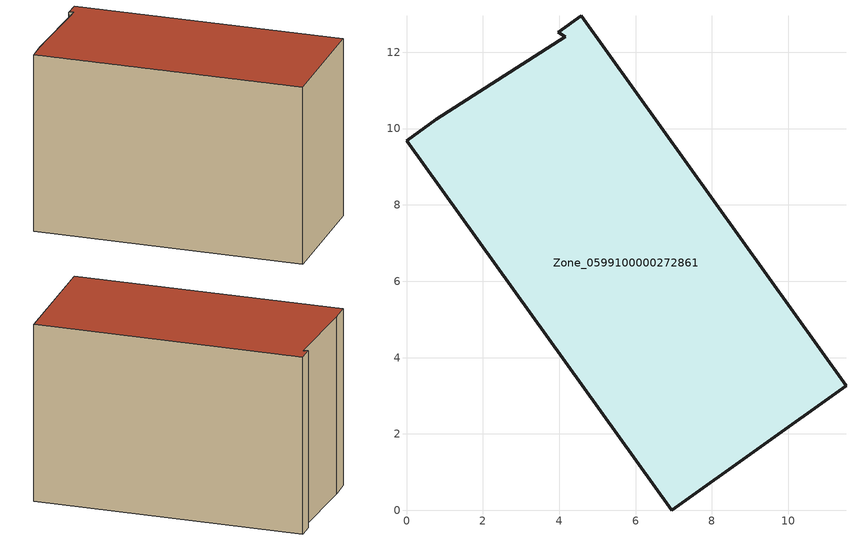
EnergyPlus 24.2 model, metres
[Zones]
Zone_0599100000272861
 floor ground (C_G): 11.51,3.26 6.94,0 0,9.69 0.78,10.24 4.16,12.41 3.97,12.52 4.58,12.96 z0
 wall outside (C_F): 4.58,12.96 3.97,12.52 4.16,12.41 0.78,10.24 0,9.69 6.94,0 11.51,3.26 4.58,12.96 z0:8.08
 roof outside (C_R): 0.78,10.24 0,9.69 6.94,0 11.51,3.26 4.58,12.96 3.97,12.52 4.16,12.41 z8.08
[BUILDING]
Pand.0599100000272861: North Axis=0; Terrain=City; Loads Convergence Tolerance Value=0.04; Temperature Convergence Tolerance Value=0.4; Solar Distribution=FullExterior; Maximum Number of Warmup Days=25; Minimum Number of Warmup Days=1
[Site:Location]
Rotterdam.The.Hague.AP_ZH_NLD Design_Conditions: Latitude=51.96; Longitude=4.45; Time Zone=1; Elevation=-4.5
[SITE:GROUNDTEMPERATURE:BUILDINGSURFACE]
18, 18, 18, 18, 18, 18, 18, 18, 18, 18, 18, 18
[MATERIAL] Thermal Absorptance=0.9; Solar Absorptance=0.7; Visible Absorptance=0.7
Name | Roughness | Thickness | Conductivity | Density | Specific Heat
G.TC.1975-1991 | MediumSmooth | 0.15 | 0.288461 | 540 | 1210
F.TC.1975-1991 | Rough | 0.3 | 0.230769 | 1920 | 840
R.TC.1975-1991 | MediumRough | 0.2 | 0.153846 | 1500 | 1000
[CONSTRUCTION]
C_G: G.TC.1975-1991
C_F: F.TC.1975-1991
C_R: R.TC.1975-1991
[ZONE]
Zone_0599100000272861: Type=1; Multiplier=1; Ceiling Height=Autocalculate; Volume=Autocalculate; Floor Area=autocalculate; Part of Total Floor Area=Yes
[ZONEINFILTRATION:DESIGNFLOWRATE]
Infil_Zone_0599100000272861: Zone or ZoneList or Space or SpaceList=Zone_0599100000272861; Schedule=AlwaysOn; Design Flow Rate Calculation Method=Flow/Area; Flow Rate per Floor Area=0.003; Constant Term Coefficient=1; Temperature Term Coefficient=0; Velocity Term Coefficient=0; Velocity Squared Term Coefficient=0
[HVACTEMPLATE:ZONE:IDEALLOADSAIRSYSTEM]
Zone_0599100000272861: Maximum Heating Supply Air Temperature=50; Minimum Cooling Supply Air Temperature=13; Maximum Heating Supply Air Humidity Ratio=0.0156; Minimum Cooling Supply Air Humidity Ratio=0.0077; Heating Limit=NoLimit; Cooling Limit=NoLimit; Dehumidification Control Type=ConstantSensibleHeatRatio; Cooling Sensible Heat Ratio=0.7; Dehumidification Setpoint=60; Humidification Control Type=None; Humidification Setpoint=30; Outdoor Air Method=None; Outdoor Air Flow Rate per Person=0.00944; Outdoor Air Flow Rate per Zone Floor Area=0; Outdoor Air Flow Rate per Zone=0; Demand Controlled Ventilation Type=None; Outdoor Air Economizer Type=NoEconomizer; Heat Recovery Type=None; Sensible Heat Recovery Effectiveness=0.7; Latent Heat Recovery Effectiveness=0.65
[ZONECONTROL:THERMOSTAT]
ThermostatControl_Zone_0599100000272861: Zone or ZoneList=Zone_0599100000272861; Control Type Schedule=DualSetpointControlType; Control 1=Thermostat_Zone_0599100000272861; Temperature Difference Between Cutout And Setpoint=0
[THERMOSTATSETPOINT:DUALSETPOINT]
Thermostat_Zone_0599100000272861: Heating Setpoint Temperature Schedule=HeatingSetpoint_Zone_0599100000272861; Cooling Setpoint Temperature Schedule=CoolingSetpoint_Zone_0599100000272861
[SCHEDULE:COMPACT]
HeatingSetpoint_Zone_0599100000272861: Through: 12/31, For: AllDays, Until: 24:00, 21
CoolingSetpoint_Zone_0599100000272861: Through: 12/31, For: AllDays, Until: 24:00, 24
DualSetpointControlType: Through: 12/31, For: AllDays, Until: 24:00, 4
AlwaysOn: Through: 12/31, For: AllDays, Until: 24:00, 1
